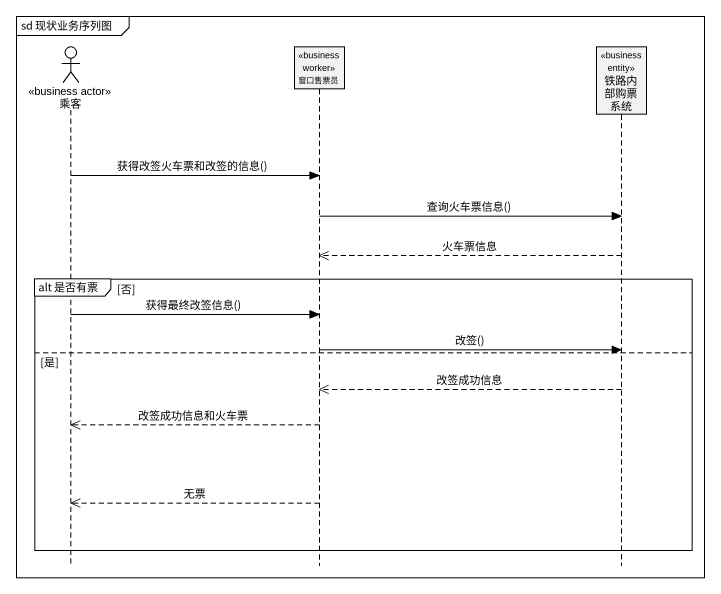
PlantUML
@startuml
mainframe sd 现状业务序列图
hide footbox
actor 乘客 <<business actor>>
participant 窗口售票员 <<business worker>>
participant 铁路内部购票系统 <<business entity>>

乘客 -> 窗口售票员 : 获得改签火车票和改签的信息()
窗口售票员 -> 铁路内部购票系统 : 查询火车票信息()
铁路内部购票系统 -->> 窗口售票员 : 火车票信息
group alt 是否有票 [否]
  乘客 -> 窗口售票员 : 获得最终改签信息()
  窗口售票员 -> 铁路内部购票系统 : 改签()
else 是
  铁路内部购票系统 -->> 窗口售票员 : 改签成功信息
  窗口售票员 -->> 乘客 : 改签成功信息和火车票
  窗口售票员 -->> 乘客 : 无票
end
@enduml
